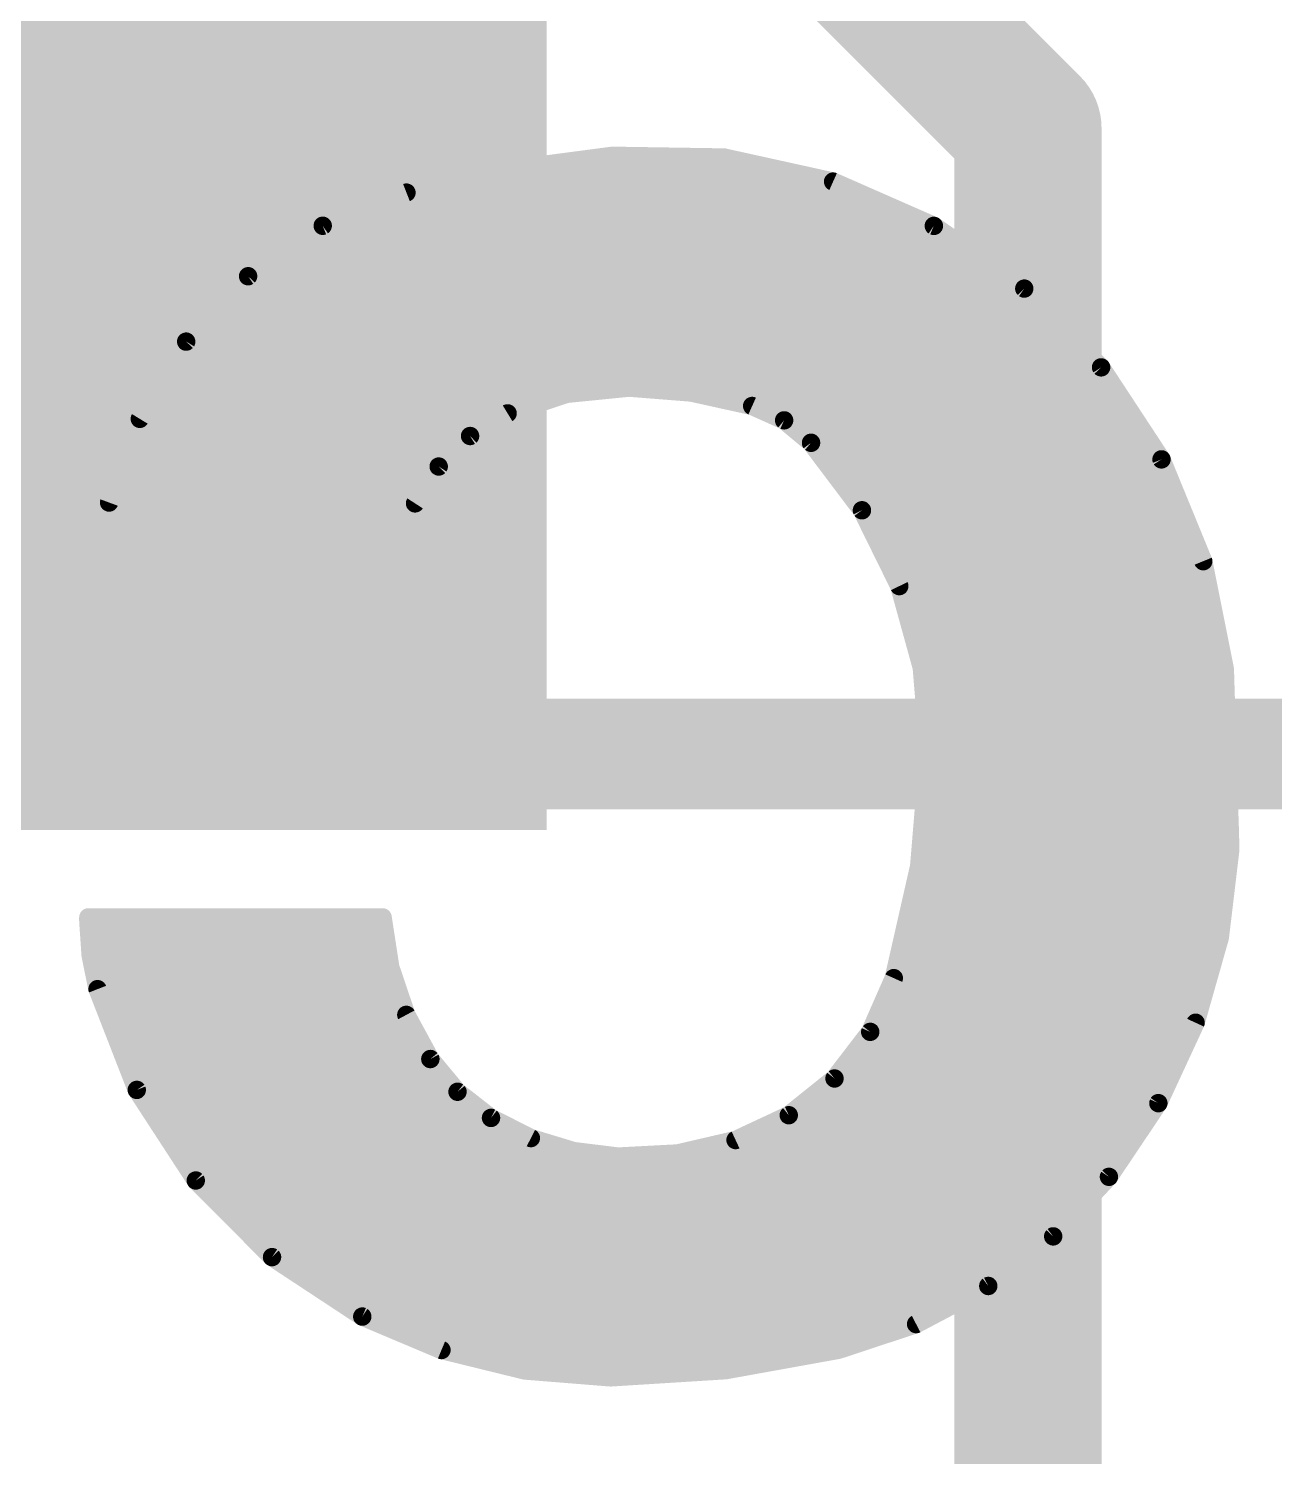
# Model space of a CAD drawing. Extents: x -11.8 to 66.2, y -19.6 to 35.5.
# Drawn here: x 10.177 to 11.897, y 19.375 to 21.347 of the extents above; entities that cross this region are included whole.
import ezdxf

# ---------------------------------------------------------------- set-up
doc = ezdxf.new("R2010")
doc.units = 0
for name, color, linetype in [('1', 12, 'CONTINUOUS'), ('16', 132, 'CONTINUOUS'), ('21', 41, 'CONTINUOUS'), ('22', 40, 'CONTINUOUS'), ('51', 53, 'CONTINUOUS')]:
    doc.layers.add(name, color=color, linetype=linetype)

# ---------------------------------------------------------------- blocks, each defined once
blk = doc.blocks.new('RECT')
blk.add_solid([(-0.5, -0.5), (0.5, -0.5), (-0.5, 0.5), (0.5, 0.5)])

msp = doc.modelspace()

# ---------------------------------------------------------------- linework, layer by layer
at = {"layer": '16', "const_width": 0.2032}
for points in [[(9.5885, 23.1775), (11.557, 21.209)], [(11.557, 21.209), (11.557, 18.0975)]]:
    msp.add_lwpolyline(points, dxfattribs=at)
at = {"layer": '16', "const_width": 0.1016}
for points in [[(11.6078, 21.209, 1), (11.5062, 21.209)], [(11.5211, 21.1731, 1), (11.5929, 21.2449)]]:
    msp.add_lwpolyline(points, format="xyb", dxfattribs=at)
at = {"layer": '21', "const_width": 0.1524}
msp.add_lwpolyline([(11.19, 20.345), (13.208, 20.345)], dxfattribs=at)
at = {"layer": '21', "const_width": 0.0762}
msp.add_lwpolyline([(11.19, 20.3831, 1), (11.19, 20.3069)], format="xyb", dxfattribs=at)
at = {"layer": '22', "const_width": 0.0254}
for points in [[(10.983, 21.1709), (10.8396, 21.152)], [(11.1372, 21.1685), (10.983, 21.1709)], [(11.2878, 21.1353), (11.1372, 21.1685)], [(10.8396, 21.152), (10.6985, 21.1201)], [(10.8867, 21.1582), (11.184, 21.1582)], [(10.7547, 21.1328), (11.2935, 21.1328)], [(11.4269, 21.0742), (11.2878, 21.1353)], [(10.6985, 21.1201), (10.5828, 21.0743)], [(10.6664, 21.1074), (11.3513, 21.1074)], [(10.5828, 21.0743), (10.4798, 21.0047)], [(10.6022, 21.082), (11.4091, 21.082)], [(11.5518, 20.9876), (11.4269, 21.0742)], [(10.5566, 21.0566), (11.4523, 21.0566)], [(10.5191, 21.0312), (11.4889, 21.0312)], [(10.4798, 21.0047), (10.3942, 20.9144)], [(10.4815, 21.0058), (11.5256, 21.0058)], [(11.6579, 20.8788), (11.5518, 20.9876)], [(10.4568, 20.9804), (11.5589, 20.9804)], [(10.4327, 20.955), (11.5836, 20.955)], [(10.4087, 20.9296), (11.6084, 20.9296)], [(10.3942, 20.9144), (10.3302, 20.8077)], [(10.3881, 20.9042), (11.6332, 20.9042)], [(10.3729, 20.8788), (11.658, 20.8788)], [(11.7413, 20.7518), (11.6579, 20.8788)], [(10.3576, 20.8534), (11.6746, 20.8534)], [(10.92, 20.8423), (11.0058, 20.8509)], [(11.0058, 20.8509), (11.0918, 20.8441)], [(10.3424, 20.828), (10.8767, 20.828)], [(10.8382, 20.8153), (10.92, 20.8423)], [(11.0918, 20.8441), (11.176, 20.8255)], [(11.1647, 20.828), (11.6913, 20.828)], [(10.3302, 20.8077), (10.2877, 20.6922)], [(10.7864, 20.7841), (10.8382, 20.8153)], [(11.176, 20.8255), (11.2201, 20.8057)], [(10.3283, 20.8026), (10.8171, 20.8026)], [(11.2201, 20.8057), (11.2573, 20.7747)], [(11.2238, 20.8026), (11.708, 20.8026)], [(10.319, 20.7772), (10.7794, 20.7772)], [(10.7431, 20.7419), (10.7864, 20.7841)], [(11.2543, 20.7772), (11.7247, 20.7772)], [(11.2573, 20.7747), (11.3276, 20.6815)], [(10.3097, 20.7518), (10.7532, 20.7518)], [(11.2746, 20.7518), (11.7414, 20.7518)], [(11.799, 20.6112), (11.7413, 20.7518)], [(10.7104, 20.691), (10.7431, 20.7419)], [(10.3003, 20.7264), (10.7331, 20.7264)], [(11.2937, 20.7264), (11.7518, 20.7264)], [(10.2877, 20.6922), (10.2641, 20.5715)], [(10.291, 20.701), (10.7168, 20.701)], [(10.6901, 20.6341), (10.7104, 20.691)], [(11.3129, 20.701), (11.7622, 20.701)], [(10.2845, 20.6756), (10.7049, 20.6756)], [(11.3276, 20.6815), (11.3792, 20.5768)], [(11.3305, 20.6756), (11.7726, 20.6756)], [(10.2795, 20.6502), (10.6958, 20.6502)], [(11.343, 20.6502), (11.783, 20.6502)], [(10.6832, 20.574), (10.6901, 20.6341)], [(10.2745, 20.6248), (10.689, 20.6248)], [(11.3555, 20.6248), (11.7934, 20.6248)], [(11.8288, 20.4622), (11.799, 20.6112)], [(10.2696, 20.5994), (10.6861, 20.5994)], [(11.368, 20.5994), (11.8014, 20.5994)], [(10.2641, 20.5715), (10.6832, 20.5715)], [(10.2646, 20.574), (10.6832, 20.574)], [(10.6832, 20.5715), (10.6832, 20.574)], [(11.3792, 20.5768), (11.4103, 20.4643)], [(11.38, 20.574), (11.8064, 20.574)], [(11.387, 20.5486), (11.8115, 20.5486)], [(11.394, 20.5232), (11.8166, 20.5232)], [(11.401, 20.4978), (11.8217, 20.4978)], [(11.408, 20.4724), (11.8268, 20.4724)], [(11.4103, 20.4643), (11.4198, 20.3479)], [(11.8364, 20.2133), (11.8288, 20.4622)], [(11.4117, 20.447), (11.8293, 20.447)], [(11.4138, 20.4216), (11.83, 20.4216)], [(11.4159, 20.3962), (11.8308, 20.3962)], [(11.4179, 20.3708), (11.8316, 20.3708)], [(11.4198, 20.3479), (11.4067, 20.19)], [(11.4196, 20.3454), (11.8324, 20.3454)], [(11.4175, 20.32), (11.8331, 20.32)], [(11.4154, 20.2946), (11.8339, 20.2946)], [(11.4133, 20.2692), (11.8347, 20.2692)], [(11.4112, 20.2438), (11.8355, 20.2438)], [(11.4091, 20.2184), (11.8362, 20.2184)], [(11.8219, 20.0917), (11.8364, 20.2133)], [(11.4067, 20.19), (11.3716, 20.0355)], [(11.4069, 20.193), (11.834, 20.193)], [(11.4016, 20.1676), (11.8309, 20.1676)], [(11.3958, 20.1422), (11.8279, 20.1422)], [(10.6655, 20.1193), (10.2591, 20.1193)], [(10.2591, 20.1193), (10.2591, 20.1143)], [(10.2591, 20.1168), (10.6659, 20.1168)], [(10.6761, 20.0506), (10.6655, 20.1193)], [(11.3901, 20.1168), (11.8249, 20.1168)], [(10.2591, 20.1143), (10.2623, 20.0669)], [(10.2606, 20.0914), (10.6698, 20.0914)], [(11.3843, 20.0914), (11.8218, 20.0914)], [(11.7885, 19.974), (11.8219, 20.0917)], [(10.2623, 20.0669), (10.2718, 20.0203)], [(10.2625, 20.066), (10.6737, 20.066)], [(11.3785, 20.066), (11.8146, 20.066)], [(10.2677, 20.0406), (10.6794, 20.0406)], [(10.6983, 19.9848), (10.6761, 20.0506)], [(11.3728, 20.0406), (11.8074, 20.0406)], [(10.2718, 20.0203), (10.326, 19.8812)], [(11.3716, 20.0355), (11.339, 19.9613)], [(10.2738, 20.0152), (10.688, 20.0152)], [(11.3627, 20.0152), (11.8002, 20.0152)], [(10.2837, 19.9898), (10.6966, 19.9898)], [(10.7315, 19.9238), (10.6983, 19.9848)], [(11.3515, 19.9898), (11.793, 19.9898)], [(10.2936, 19.9644), (10.7094, 19.9644)], [(11.339, 19.9613), (11.2897, 19.897)], [(11.3404, 19.9644), (11.784, 19.9644)], [(11.737, 19.8629), (11.7885, 19.974)], [(10.3035, 19.939), (10.7232, 19.939)], [(11.3219, 19.939), (11.7723, 19.939)], [(10.769, 19.8786), (10.7315, 19.9238)], [(10.3134, 19.9136), (10.74, 19.9136)], [(11.3025, 19.9136), (11.7605, 19.9136)], [(10.3233, 19.8882), (10.761, 19.8882)], [(10.326, 19.8812), (10.4075, 19.7561)], [(11.2897, 19.897), (11.2265, 19.8463)], [(11.2788, 19.8882), (11.7487, 19.8882)], [(10.338, 19.8628), (10.7893, 19.8628)], [(10.8153, 19.8425), (10.769, 19.8786)], [(11.2471, 19.8628), (11.737, 19.8628)], [(11.6688, 19.7612), (11.737, 19.8629)], [(10.8704, 19.8146), (10.8153, 19.8425)], [(11.2265, 19.8463), (11.1531, 19.812)], [(10.3545, 19.8374), (10.8254, 19.8374)], [(11.2076, 19.8374), (11.7199, 19.8374)], [(10.3711, 19.812), (10.879, 19.812)], [(10.9294, 19.7967), (10.8704, 19.8146)], [(11.1531, 19.812), (11.0729, 19.7934)], [(11.1531, 19.812), (11.7029, 19.812)], [(10.3876, 19.7866), (11.6858, 19.7866)], [(10.9906, 19.7891), (10.9294, 19.7967)], [(11.0729, 19.7934), (10.9906, 19.7891)], [(10.4042, 19.7612), (11.6688, 19.7612)], [(10.4075, 19.7561), (10.5128, 19.6503)], [(11.5917, 19.6789), (11.6688, 19.7612)], [(10.4277, 19.7358), (11.645, 19.7358)], [(10.453, 19.7104), (11.6212, 19.7104)], [(10.4782, 19.685), (11.5974, 19.685)], [(11.5021, 19.6105), (11.5917, 19.6789)], [(10.5035, 19.6596), (11.5664, 19.6596)], [(10.5128, 19.6503), (10.6375, 19.5682)], [(10.5372, 19.6342), (11.5332, 19.6342)], [(10.5758, 19.6088), (11.4989, 19.6088)], [(11.4024, 19.5578), (11.5021, 19.6105)], [(10.6144, 19.5834), (11.4508, 19.5834)], [(10.6375, 19.5682), (10.7468, 19.5221)], [(10.6617, 19.558), (11.4027, 19.558)], [(11.2954, 19.5224), (11.4024, 19.5578)], [(10.7218, 19.5326), (11.3262, 19.5326)], [(10.7468, 19.5221), (10.8621, 19.4938)], [(10.8075, 19.5072), (11.2112, 19.5072)], [(11.139, 19.4942), (11.2954, 19.5224)], [(10.8621, 19.4938), (10.9804, 19.4843)], [(10.9804, 19.4843), (11.139, 19.4942)]]:
    msp.add_lwpolyline(points, dxfattribs=at)
at = {"layer": '22', "const_width": 0.0127}
for points in [[(10.9831, 21.1772, 1), (10.9829, 21.1646)], [(10.9838, 21.1646, 1), (10.9822, 21.1772)], [(11.1386, 21.1747, 1), (11.1358, 21.1623)], [(11.1371, 21.1622, 1), (11.1373, 21.1749)], [(10.8388, 21.1583, 1), (10.8404, 21.1457)], [(10.841, 21.1458, 1), (10.8382, 21.1582)], [(10.8867, 21.1646, 1), (10.8867, 21.1518)], [(11.184, 21.1518, 1), (11.184, 21.1646)], [(10.7547, 21.1392, 1), (10.7547, 21.1264)], [(11.2904, 21.1411, 1), (11.2852, 21.1295)], [(11.2864, 21.1291, 1), (11.2892, 21.1415)], [(11.2935, 21.1264, 1), (11.2935, 21.1392)], [(10.6664, 21.1138, 1), (10.6664, 21.1011)], [(10.6971, 21.1263, 1), (10.6999, 21.1139)], [(10.7008, 21.1142, 1), (10.6962, 21.126)], [(11.3513, 21.1011, 1), (11.3513, 21.1138)], [(10.5805, 21.0802, 1), (10.5852, 21.0684)], [(10.5864, 21.0691, 1), (10.5793, 21.0796)], [(10.6022, 21.0884, 1), (10.6022, 21.0756)], [(11.4091, 21.0756, 1), (11.4091, 21.0884)], [(11.4305, 21.0794, 1), (11.4233, 21.0689)], [(11.4244, 21.0683, 1), (11.4295, 21.08)], [(10.5566, 21.063, 1), (10.5566, 21.0502)], [(11.4523, 21.0502, 1), (11.4523, 21.063)], [(10.5191, 21.0376, 1), (10.5191, 21.0249)], [(11.4889, 21.0249, 1), (11.4889, 21.0376)], [(10.4815, 21.0122, 1), (10.4815, 20.9994)], [(10.4844, 21.0003, 1), (10.4752, 21.009)], [(11.5256, 20.9994, 1), (11.5256, 21.0122)], [(10.4762, 21.0099, 1), (10.4833, 20.9994)], [(11.5564, 20.992, 1), (11.5473, 20.9832)], [(11.5482, 20.9824, 1), (11.5554, 20.9928)], [(10.4568, 20.9868, 1), (10.4568, 20.974)], [(11.5589, 20.974, 1), (11.5589, 20.9868)], [(10.4327, 20.9614, 1), (10.4327, 20.9487)], [(11.5836, 20.9487, 1), (11.5836, 20.9614)], [(10.4087, 20.936, 1), (10.4087, 20.9232)], [(11.6084, 20.9232, 1), (11.6084, 20.936)], [(10.3896, 20.9187, 1), (10.3988, 20.91)], [(10.3997, 20.9111, 1), (10.3888, 20.9176)], [(10.3881, 20.9106, 1), (10.3881, 20.8978)], [(11.6332, 20.8978, 1), (11.6332, 20.9106)], [(10.3729, 20.8852, 1), (10.3729, 20.8725)], [(11.6632, 20.8823, 1), (11.6526, 20.8753)], [(11.6534, 20.8744, 1), (11.6625, 20.8833)], [(11.658, 20.8725, 1), (11.658, 20.8852)], [(10.3576, 20.8598, 1), (10.3576, 20.847)], [(11.0063, 20.8572, 1), (11.0053, 20.8446)], [(11.0064, 20.8446, 1), (11.0052, 20.8572)], [(11.6746, 20.847, 1), (11.6746, 20.8598)], [(10.3424, 20.8344, 1), (10.3424, 20.8216)], [(10.8767, 20.8216, 1), (10.8767, 20.8344)], [(10.9194, 20.8486, 1), (10.9207, 20.836)], [(10.922, 20.8363, 1), (10.918, 20.8484)], [(11.0931, 20.8503, 1), (11.0904, 20.8379)], [(11.0913, 20.8377, 1), (11.0923, 20.8504)], [(11.1647, 20.8344, 1), (11.1647, 20.8216)], [(11.6913, 20.8216, 1), (11.6913, 20.8344)], [(10.3362, 20.8055, 1), (10.3242, 20.8099)], [(10.8362, 20.8213, 1), (10.8402, 20.8093)], [(10.8415, 20.8099, 1), (10.8349, 20.8207)], [(11.1786, 20.8313, 1), (11.1734, 20.8197)], [(11.1746, 20.8193, 1), (11.1774, 20.8317)], [(10.3283, 20.809, 1), (10.3283, 20.7963)], [(10.3248, 20.811, 1), (10.3356, 20.8044)], [(10.8171, 20.7963, 1), (10.8171, 20.809)], [(11.2242, 20.8105, 1), (11.2161, 20.8008)], [(11.2175, 20.7999, 1), (11.2227, 20.8115)], [(11.2238, 20.809, 1), (11.2238, 20.7963)], [(11.708, 20.7963, 1), (11.708, 20.809)], [(10.319, 20.7836, 1), (10.319, 20.7708)], [(10.7794, 20.7708, 1), (10.7794, 20.7836)], [(10.7831, 20.7895, 1), (10.7897, 20.7786)], [(10.7908, 20.7795, 1), (10.782, 20.7886)], [(11.2543, 20.7836, 1), (11.2543, 20.7708)], [(11.2624, 20.7785, 1), (11.2522, 20.7709)], [(11.2532, 20.7698, 1), (11.2614, 20.7796)], [(11.7247, 20.7708, 1), (11.7247, 20.7836)], [(10.3097, 20.7582, 1), (10.3097, 20.7454)], [(10.7532, 20.7454, 1), (10.7532, 20.7582)], [(11.2746, 20.7582, 1), (11.2746, 20.7454)], [(11.7472, 20.7542, 1), (11.7355, 20.7494)], [(11.736, 20.7483, 1), (11.7467, 20.7553)], [(11.7414, 20.7454, 1), (11.7414, 20.7582)], [(10.7386, 20.7465, 1), (10.7475, 20.7374)], [(10.7484, 20.7385, 1), (10.7377, 20.7453)], [(10.3003, 20.7328, 1), (10.3003, 20.7201)], [(10.7331, 20.7201, 1), (10.7331, 20.7328)], [(11.2937, 20.7328, 1), (11.2937, 20.7201)], [(11.7518, 20.7201, 1), (11.7518, 20.7328)], [(10.294, 20.691, 1), (10.2815, 20.6935)], [(10.291, 20.7074, 1), (10.291, 20.6946)], [(10.7164, 20.6889, 1), (10.7044, 20.6932)], [(10.7168, 20.6946, 1), (10.7168, 20.7074)], [(11.3129, 20.7074, 1), (11.3129, 20.6946)], [(11.7622, 20.6946, 1), (11.7622, 20.7074)], [(10.2845, 20.682, 1), (10.2845, 20.6692)], [(10.2818, 20.6944, 1), (10.2937, 20.69)], [(10.705, 20.6945, 1), (10.7157, 20.6876)], [(10.7049, 20.6692, 1), (10.7049, 20.682)], [(11.3333, 20.6843, 1), (11.3219, 20.6787)], [(11.3225, 20.6777, 1), (11.3327, 20.6853)], [(11.3305, 20.682, 1), (11.3305, 20.6692)], [(11.7726, 20.6692, 1), (11.7726, 20.682)], [(10.2795, 20.6566, 1), (10.2795, 20.6439)], [(10.6958, 20.6439, 1), (10.6958, 20.6566)], [(11.343, 20.6566, 1), (11.343, 20.6439)], [(11.783, 20.6439, 1), (11.783, 20.6566)], [(10.6841, 20.6362, 1), (10.6961, 20.6319)], [(10.6964, 20.6334, 1), (10.6838, 20.6348)], [(10.2745, 20.6312, 1), (10.2745, 20.6184)], [(10.689, 20.6184, 1), (10.689, 20.6312)], [(11.3555, 20.6312, 1), (11.3555, 20.6184)], [(11.8052, 20.6125, 1), (11.7928, 20.61)], [(11.7934, 20.6184, 1), (11.7934, 20.6312)], [(10.2696, 20.6058, 1), (10.2696, 20.593)], [(10.6861, 20.593, 1), (10.6861, 20.6058)], [(11.368, 20.6058, 1), (11.368, 20.593)], [(11.7931, 20.6088, 1), (11.8049, 20.6136)], [(11.8014, 20.593, 1), (11.8014, 20.6058)], [(10.2641, 20.5779, 1), (10.2641, 20.5651)], [(10.2646, 20.5804, 1), (10.2646, 20.5677)], [(10.6896, 20.574, 1), (10.6769, 20.574)], [(10.6832, 20.5677, 1), (10.6832, 20.5804)], [(10.6832, 20.5651, 1), (10.6832, 20.5779)], [(11.3853, 20.5785, 1), (11.3731, 20.5751)], [(11.3735, 20.574, 1), (11.3849, 20.5796)], [(11.38, 20.5804, 1), (11.38, 20.5677)], [(11.8064, 20.5677, 1), (11.8064, 20.5804)], [(10.2579, 20.5727, 1), (10.2703, 20.5703)], [(10.6769, 20.5747, 1), (10.6895, 20.5733)], [(10.6769, 20.5715, 1), (10.6896, 20.5715)], [(11.387, 20.555, 1), (11.387, 20.5422)], [(11.8115, 20.5422, 1), (11.8115, 20.555)], [(11.394, 20.5296, 1), (11.394, 20.5168)], [(11.8166, 20.5168, 1), (11.8166, 20.5296)], [(11.401, 20.5042, 1), (11.401, 20.4915)], [(11.8217, 20.4915, 1), (11.8217, 20.5042)], [(11.408, 20.4788, 1), (11.408, 20.466)], [(11.8268, 20.466, 1), (11.8268, 20.4788)], [(11.4166, 20.4648, 1), (11.404, 20.4637)], [(11.4042, 20.4626, 1), (11.4164, 20.4659)], [(11.8351, 20.4624, 1), (11.8225, 20.462)], [(11.8226, 20.461, 1), (11.835, 20.4634)], [(11.4117, 20.4534, 1), (11.4117, 20.4407)], [(11.8293, 20.4407, 1), (11.8293, 20.4534)], [(11.4138, 20.428, 1), (11.4138, 20.4153)], [(11.83, 20.4153, 1), (11.83, 20.428)], [(11.4159, 20.4026, 1), (11.4159, 20.3898)], [(11.8308, 20.3898, 1), (11.8308, 20.4026)], [(11.4179, 20.3772, 1), (11.4179, 20.3645)], [(11.8316, 20.3645, 1), (11.8316, 20.3772)], [(11.4196, 20.3518, 1), (11.4196, 20.3391)], [(11.4261, 20.3474, 1), (11.4135, 20.3484)], [(11.4135, 20.3474, 1), (11.4261, 20.3484)], [(11.8324, 20.3391, 1), (11.8324, 20.3518)], [(11.4175, 20.3264, 1), (11.4175, 20.3136)], [(11.8331, 20.3136, 1), (11.8331, 20.3264)], [(11.4154, 20.301, 1), (11.4154, 20.2883)], [(11.8339, 20.2883, 1), (11.8339, 20.301)], [(11.4133, 20.2756, 1), (11.4133, 20.2629)], [(11.8347, 20.2629, 1), (11.8347, 20.2756)], [(11.4112, 20.2502, 1), (11.4112, 20.2374)], [(11.8355, 20.2374, 1), (11.8355, 20.2502)], [(11.4091, 20.2248, 1), (11.4091, 20.2121)], [(11.8362, 20.2121, 1), (11.8362, 20.2248)], [(11.8427, 20.2125, 1), (11.8301, 20.2141)], [(11.8301, 20.2131, 1), (11.8427, 20.2135)], [(11.4004, 20.1905, 1), (11.413, 20.1895)], [(11.4129, 20.1886, 1), (11.4005, 20.1914)], [(11.4069, 20.1994, 1), (11.4069, 20.1867)], [(11.834, 20.1867, 1), (11.834, 20.1994)], [(11.4016, 20.174, 1), (11.4016, 20.1612)], [(11.8309, 20.1612, 1), (11.8309, 20.174)], [(11.3958, 20.1486, 1), (11.3958, 20.1359)], [(11.8279, 20.1359, 1), (11.8279, 20.1486)], [(10.2591, 20.1257, 1), (10.2591, 20.113)], [(10.2591, 20.1232, 1), (10.2591, 20.1105)], [(10.2654, 20.1193, 1), (10.2528, 20.1193)], [(10.6718, 20.1203, 1), (10.6592, 20.1183)], [(10.6655, 20.113, 1), (10.6655, 20.1257)], [(10.6659, 20.1105, 1), (10.6659, 20.1232)], [(11.3901, 20.1232, 1), (11.3901, 20.1105)], [(11.8249, 20.1105, 1), (11.8249, 20.1232)], [(10.2654, 20.1147, 1), (10.2528, 20.1139)], [(10.2528, 20.1143, 1), (10.2654, 20.1143)], [(10.2606, 20.0978, 1), (10.2606, 20.085)], [(10.6698, 20.085, 1), (10.6698, 20.0978)], [(11.3843, 20.0978, 1), (11.3843, 20.085)], [(11.8156, 20.0925, 1), (11.8282, 20.091)], [(11.828, 20.09, 1), (11.8158, 20.0935)], [(11.8218, 20.085, 1), (11.8218, 20.0978)], [(10.2685, 20.0681, 1), (10.2561, 20.0656)], [(10.256, 20.0664, 1), (10.2686, 20.0673)], [(10.2625, 20.0724, 1), (10.2625, 20.0597)], [(10.6737, 20.0597, 1), (10.6737, 20.0724)], [(11.3785, 20.0724, 1), (11.3785, 20.0597)], [(11.8146, 20.0597, 1), (11.8146, 20.0724)], [(10.2677, 20.047, 1), (10.2677, 20.0343)], [(10.6821, 20.0527, 1), (10.67, 20.0486)], [(10.6698, 20.0497, 1), (10.6823, 20.0516)], [(10.6794, 20.0343, 1), (10.6794, 20.047)], [(11.3728, 20.047, 1), (11.3728, 20.0343)], [(11.8074, 20.0343, 1), (11.8074, 20.047)], [(10.2777, 20.0226, 1), (10.2659, 20.018)], [(11.3654, 20.0369, 1), (11.3778, 20.0341)], [(11.3774, 20.0329, 1), (11.3658, 20.0381)], [(10.2656, 20.019, 1), (10.278, 20.0216)], [(10.2738, 20.0216, 1), (10.2738, 20.0088)], [(10.688, 20.0088, 1), (10.688, 20.0216)], [(11.3627, 20.0216, 1), (11.3627, 20.0088)], [(11.8002, 20.0088, 1), (11.8002, 20.0216)], [(10.2837, 19.9962, 1), (10.2837, 19.9835)], [(10.7039, 19.9878, 1), (10.6927, 19.9818)], [(10.6923, 19.9828, 1), (10.7043, 19.9868)], [(10.6966, 19.9835, 1), (10.6966, 19.9962)], [(11.3515, 19.9962, 1), (11.3515, 19.9835)], [(11.793, 19.9835, 1), (11.793, 19.9962)], [(10.2936, 19.9708, 1), (10.2936, 19.9581)], [(10.7094, 19.9581, 1), (10.7094, 19.9708)], [(11.3404, 19.9708, 1), (11.3404, 19.9581)], [(11.3441, 19.9574, 1), (11.334, 19.9652)], [(11.7824, 19.9757, 1), (11.7946, 19.9722)], [(11.7942, 19.9713, 1), (11.7827, 19.9766)], [(11.784, 19.9581, 1), (11.784, 19.9708)], [(10.3035, 19.9454, 1), (10.3035, 19.9326)], [(10.7232, 19.9326, 1), (10.7232, 19.9454)], [(11.3219, 19.9454, 1), (11.3219, 19.9326)], [(11.3332, 19.9639, 1), (11.3448, 19.9588)], [(11.7723, 19.9326, 1), (11.7723, 19.9454)], [(10.7364, 19.9279, 1), (10.7266, 19.9197)], [(10.7259, 19.9208, 1), (10.7371, 19.9268)], [(10.3134, 19.92, 1), (10.3134, 19.9073)], [(10.74, 19.9073, 1), (10.74, 19.92)], [(11.3025, 19.92, 1), (11.3025, 19.9073)], [(11.7605, 19.9073, 1), (11.7605, 19.92)], [(10.3233, 19.8946, 1), (10.3233, 19.8819)], [(10.3313, 19.8847, 1), (10.3207, 19.8777)], [(10.761, 19.8819, 1), (10.761, 19.8946)], [(11.2788, 19.8946, 1), (11.2788, 19.8819)], [(11.2847, 19.9009, 1), (11.2948, 19.8931)], [(11.2937, 19.892, 1), (11.2857, 19.9019)], [(11.7487, 19.8819, 1), (11.7487, 19.8946)], [(10.3201, 19.8789, 1), (10.3319, 19.8835)], [(10.338, 19.8692, 1), (10.338, 19.8564)], [(10.7729, 19.8836, 1), (10.7651, 19.8736)], [(10.7641, 19.8746, 1), (10.7739, 19.8827)], [(10.7893, 19.8564, 1), (10.7893, 19.8692)], [(11.2471, 19.8692, 1), (11.2471, 19.8564)], [(11.7423, 19.8593, 1), (11.7317, 19.8664)], [(11.737, 19.8564, 1), (11.737, 19.8692)], [(10.8182, 19.8482, 1), (10.8124, 19.8368)], [(10.8114, 19.8375, 1), (10.8192, 19.8475)], [(11.2226, 19.8512, 1), (11.2305, 19.8413)], [(11.2292, 19.8405, 1), (11.2239, 19.852)], [(11.7313, 19.8655, 1), (11.7428, 19.8602)], [(10.3545, 19.8438, 1), (10.3545, 19.8311)], [(10.8254, 19.8311, 1), (10.8254, 19.8438)], [(11.2076, 19.8438, 1), (11.2076, 19.8311)], [(11.7199, 19.8311, 1), (11.7199, 19.8438)], [(10.3711, 19.8184, 1), (10.3711, 19.8056)], [(10.8722, 19.8207, 1), (10.8685, 19.8086)], [(10.8675, 19.809, 1), (10.8732, 19.8203)], [(10.879, 19.8056, 1), (10.879, 19.8184)], [(11.1531, 19.8184, 1), (11.1531, 19.8056)], [(11.1504, 19.8178, 1), (11.1558, 19.8062)], [(11.1545, 19.8058, 1), (11.1517, 19.8182)], [(11.7029, 19.8056, 1), (11.7029, 19.8184)], [(10.3876, 19.793, 1), (10.3876, 19.7802)], [(10.9301, 19.803, 1), (10.9286, 19.7904)], [(10.9275, 19.7906, 1), (10.9312, 19.8027)], [(10.9903, 19.7954, 1), (10.9909, 19.7828)], [(10.9898, 19.7828, 1), (10.9914, 19.7954)], [(11.0714, 19.7995, 1), (11.0743, 19.7872)], [(11.0732, 19.787, 1), (11.0725, 19.7997)], [(11.6858, 19.7802, 1), (11.6858, 19.793)], [(10.4042, 19.7676, 1), (10.4042, 19.7549)], [(10.412, 19.7606, 1), (10.403, 19.7516)], [(10.4022, 19.7526, 1), (10.4128, 19.7596)], [(11.6635, 19.7647, 1), (11.6741, 19.7577)], [(11.6734, 19.7569, 1), (11.6642, 19.7655)], [(11.6688, 19.7549, 1), (11.6688, 19.7676)], [(10.4277, 19.7422, 1), (10.4277, 19.7294)], [(11.645, 19.7294, 1), (11.645, 19.7422)], [(10.453, 19.7168, 1), (10.453, 19.704)], [(11.6212, 19.704, 1), (11.6212, 19.7168)], [(10.4782, 19.6914, 1), (10.4782, 19.6787)], [(11.5974, 19.6787, 1), (11.5974, 19.6914)], [(11.5871, 19.6832, 1), (11.5964, 19.6746)], [(11.5956, 19.6739, 1), (11.5879, 19.684)], [(10.5035, 19.666, 1), (10.5035, 19.6532)], [(10.5163, 19.6556, 1), (10.5093, 19.645)], [(10.5083, 19.6458, 1), (10.5173, 19.6548)], [(11.5664, 19.6532, 1), (11.5664, 19.666)], [(10.5372, 19.6406, 1), (10.5372, 19.6278)], [(11.5332, 19.6278, 1), (11.5332, 19.6406)], [(10.5758, 19.6152, 1), (10.5758, 19.6025)], [(11.4983, 19.6155, 1), (11.506, 19.6054)], [(11.4989, 19.6025, 1), (11.4989, 19.6152)], [(11.5051, 19.6049, 1), (11.4992, 19.6161)], [(10.6144, 19.5898, 1), (10.6144, 19.577)], [(10.64, 19.5741, 1), (10.635, 19.5623)], [(10.634, 19.5629, 1), (10.641, 19.5735)], [(11.4508, 19.577, 1), (11.4508, 19.5898)], [(10.6617, 19.5644, 1), (10.6617, 19.5516)], [(11.3995, 19.5635, 1), (11.4054, 19.5522)], [(11.4044, 19.5518, 1), (11.4004, 19.5639)], [(11.4027, 19.5516, 1), (11.4027, 19.5644)], [(10.7218, 19.539, 1), (10.7218, 19.5263)], [(11.3262, 19.5263, 1), (11.3262, 19.539)], [(10.7483, 19.5282, 1), (10.7453, 19.5159)], [(10.7444, 19.5162, 1), (10.7493, 19.5279)], [(10.8075, 19.5136, 1), (10.8075, 19.5008)], [(11.2112, 19.5008, 1), (11.2112, 19.5136)], [(11.2934, 19.5284, 1), (11.2974, 19.5164)], [(11.2965, 19.5162, 1), (11.2943, 19.5286)], [(10.8626, 19.5002, 1), (10.8616, 19.4875)], [(10.8606, 19.4877, 1), (10.8636, 19.5)], [(11.1379, 19.5004, 1), (11.1401, 19.4879)], [(11.1394, 19.4878, 1), (11.1386, 19.5005)], [(10.98, 19.4906, 1), (10.9808, 19.478)], [(10.9799, 19.478, 1), (10.9809, 19.4906)]]:
    msp.add_lwpolyline(points, format="xyb", dxfattribs=at)
at = {"layer": '51', "const_width": 0.1524}
msp.add_lwpolyline([(10.555, 20.345), (13.879, 20.345)], dxfattribs=at)
at = {"layer": '51', "const_width": 0.0762}
msp.add_lwpolyline([(10.555, 20.3831, 1), (10.555, 20.3069)], format="xyb", dxfattribs=at)

# ---------------------------------------------------------------- block references
at = {"layer": '1', "xscale": 1.8, "yscale": 2.7}
msp.add_blockref('RECT', (9.992, 21.59), dxfattribs=at)
at = {"layer": '51', "xscale": 0.8499, "yscale": 2.65}
msp.add_blockref('RECT', (10.1278, 21.5942), dxfattribs=at)

doc.saveas('drawing.dxf')
